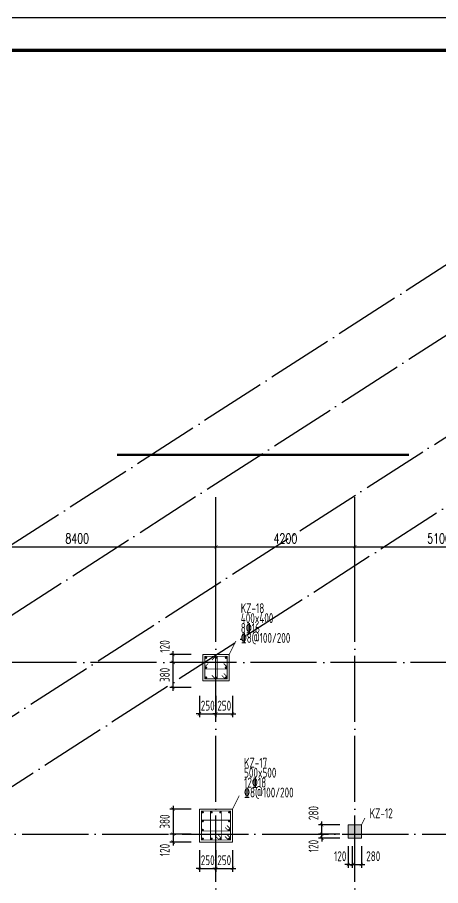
# Model space of a CAD drawing. Extents: x -638872 to -278819, y -139534 to 213996.
# Drawn here: x -311018 to -298212, y 23242 to 49531 of the extents above; entities that cross this region are included whole.
import ezdxf

# ---------------------------------------------------------------- set-up
doc = ezdxf.new("R2010")
doc.units = 0
doc.header["$LTSCALE"] = 1000
doc.header["$MEASUREMENT"] = 0
doc.linetypes.add('DOTE', pattern=[2.42, 2, -0.2, 0.02, -0.2])
doc.layers.get('0').update_dxf_attribs({"linetype": 'CONTINUOUS'})
doc.layers.get('Defpoints').update_dxf_attribs({"linetype": 'CONTINUOUS'})
for name, color, linetype in [('AXIS', 171, 'CONTINUOUS'), ('DIM_SYMB', 3, 'CONTINUOUS'), ('DOTE', 14, 'DOTE'), ('S_PCOLUMHOOPBAR', 24, 'CONTINUOUS'), ('TK', 4, 'CONTINUOUS')]:
    doc.layers.add(name, color=color, linetype=linetype)
for name, color, linetype, lineweight in [('COLU', 7, 'CONTINUOUS', 0), ('COLU_DIM', 3, 'CONTINUOUS', 0), ('COLU_HATCH', 251, 'CONTINUOUS', 0), ('S_PColumMainBar', 14, 'CONTINUOUS', 25), ('柱集中标注', 2, 'CONTINUOUS', 18)]:
    doc.layers.add(name, color=color, linetype=linetype, lineweight=lineweight)
doc.styles.add('_TCH_DIM_T3', font='SIMPLEX', dxfattribs={"width": 0.705882, "bigfont": 'GBCBIG'})
doc.styles.add('FromPkpm', font='Pkpmeng', dxfattribs={"width": 0.7, "bigfont": 'hztxt'})
doc.styles.add('TSSD_Dimension', font='tssdeng.shx', dxfattribs={"width": 0.7, "bigfont": 'hztxt.shx'})
doc.dimstyles.new('_TCH_ARCH&&100', dxfattribs={"dimtxt": 297.5, "dimasz": 100, "dimexe": 250, "dimexo": 300, "dimgap": 100, "dimtad": 1, "dimdec": 0, "dimzin": 0, "dimdsep": 46, "dimtxsty": '_TCH_DIM_T3', "dimblk": 'ARCHTICK', "dimcen": 0.09, "dimclrt": 7, "dimazin": 2, "dimtfac": 1, "dimtdec": 0, "dimtix": 1, "dimtmove": 2, "dimatfit": 3, "dimfxl": 0, "dimtolj": 1, "dimtzin": 0, "dimarcsym": 0})
doc.dimstyles.new('TSSD_100_100', dxfattribs={"dimtxt": 300, "dimasz": 100, "dimexe": 100, "dimexo": 250, "dimgap": 100, "dimtad": 1, "dimdec": 0, "dimzin": 0, "dimdsep": 46, "dimtxsty": 'TSSD_Dimension', "dimblk": 'ARCHTICK', "dimblk1": 'ARCHTICK', "dimblk2": 'ARCHTICK', "dimcen": 0, "dimdle": 100, "dimclrt": 7, "dimadec": 0, "dimazin": 0, "dimtfac": 1, "dimtdec": 0, "dimtix": 1, "dimtmove": 2, "dimatfit": 3, "dimfxl": 0, "dimtolj": 1, "dimtzin": 0, "dimarcsym": 0})
doc.dimstyles.new('TSSD_50_100', dxfattribs={"dimtxt": 300, "dimasz": 100, "dimexe": 100, "dimexo": 250, "dimgap": 100, "dimtad": 1, "dimdec": 0, "dimlfac": 0.5, "dimzin": 0, "dimdsep": 46, "dimtxsty": 'TSSD_Dimension', "dimblk": 'ARCHTICK', "dimblk1": 'ARCHTICK', "dimblk2": 'ARCHTICK', "dimcen": 0, "dimdle": 100, "dimclrt": 7, "dimadec": 0, "dimazin": 0, "dimtfac": 1, "dimtdec": 0, "dimtix": 1, "dimtmove": 2, "dimatfit": 3, "dimfxl": 0, "dimtolj": 1, "dimtzin": 0, "dimarcsym": 0})

# ---------------------------------------------------------------- blocks, each defined once
blk = doc.blocks.new('_ArchTick')
at = {"color": 0, "linetype": 'ByBlock', "const_width": 0.15}
blk.add_lwpolyline([(-0.5, -0.5), (0.5, 0.5)], dxfattribs=at)
blk = doc.blocks.new('*D35')
at = {"layer": 'COLU_DIM', "color": 0, "lineweight": -2}
for p, q in [((-305509, 28992), (-305509, 28342)), ((-305009, 28992), (-305009, 28342)), ((-305509, 28442), (-305609, 28442)), ((-305509, 28442), (-305009, 28442)), ((-305009, 28442), (-304909, 28442))]:
    blk.add_line(p, q, dxfattribs=at)
at = {"layer": 'Defpoints', "color": 0}
for p in [(-305509, 29242), (-305009, 29242), (-305009, 28442)]:
    blk.add_point(p, dxfattribs=at)
at = {"layer": 'COLU_DIM', "color": 0, "lineweight": -2, "xscale": 100, "yscale": 100, "zscale": 100}
blk.add_blockref('_ArchTick', (-305509, 28442), dxfattribs=at)
at = {"layer": 'COLU_DIM', "color": 0, "lineweight": -2, "xscale": 100, "yscale": 100, "zscale": 100, "rotation": 180}
blk.add_blockref('_ArchTick', (-305009, 28442), dxfattribs=at)
at = {"layer": 'COLU_DIM', "color": 7, "insert": (-305259, 28692), "char_height": 300, "attachment_point": 5, "style": 'TSSD_Dimension'}
blk.add_mtext('\\A1;250', dxfattribs=at)
blk = doc.blocks.new('*D36')
at = {"layer": 'COLU_DIM', "color": 0, "lineweight": -2}
for p, q in [((-305009, 28992), (-305009, 28342)), ((-304509, 28992), (-304509, 28342)), ((-305009, 28442), (-305109, 28442)), ((-305009, 28442), (-304509, 28442)), ((-304509, 28442), (-304409, 28442))]:
    blk.add_line(p, q, dxfattribs=at)
at = {"layer": 'Defpoints', "color": 0}
for p in [(-305009, 29242), (-304509, 29242), (-304509, 28442)]:
    blk.add_point(p, dxfattribs=at)
at = {"layer": 'COLU_DIM', "color": 0, "lineweight": -2, "xscale": 100, "yscale": 100, "zscale": 100}
blk.add_blockref('_ArchTick', (-305009, 28442), dxfattribs=at)
at = {"layer": 'COLU_DIM', "color": 0, "lineweight": -2, "xscale": 100, "yscale": 100, "zscale": 100, "rotation": 180}
blk.add_blockref('_ArchTick', (-304509, 28442), dxfattribs=at)
at = {"layer": 'COLU_DIM', "color": 7, "insert": (-304759, 28692), "char_height": 300, "attachment_point": 5, "style": 'TSSD_Dimension'}
blk.add_mtext('\\A1;250', dxfattribs=at)
blk = doc.blocks.new('*D37')
at = {"layer": 'COLU_DIM', "color": 0, "lineweight": -2}
for p, q in [((-305759, 30002), (-306409, 30002)), ((-306309, 29142), (-306309, 30102)), ((-305759, 29242), (-306409, 29242))]:
    blk.add_line(p, q, dxfattribs=at)
at = {"layer": 'Defpoints', "color": 0}
for p in [(-306309, 30002), (-305509, 30002), (-305509, 29242)]:
    blk.add_point(p, dxfattribs=at)
at = {"layer": 'COLU_DIM', "color": 0, "lineweight": -2, "xscale": 100, "yscale": 100, "zscale": 100}
for p, rotation in [((-306309, 30002), 90), ((-306309, 29242), 270)]:
    blk.add_blockref('_ArchTick', p, dxfattribs=dict(at, rotation=rotation))
at = {"layer": 'COLU_DIM', "color": 7, "insert": (-306559, 29622), "char_height": 300, "attachment_point": 5, "rotation": 90, "style": 'TSSD_Dimension'}
blk.add_mtext('\\A1;380', dxfattribs=at)
blk = doc.blocks.new('*D38')
at = {"layer": 'COLU_DIM', "color": 0, "lineweight": -2}
for p, q in [((-305759, 30242), (-306409, 30242)), ((-306309, 29902), (-306309, 30342)), ((-305759, 30002), (-306409, 30002))]:
    blk.add_line(p, q, dxfattribs=at)
at = {"layer": 'Defpoints', "color": 0}
for p in [(-306309, 30242), (-305509, 30242), (-305509, 30002)]:
    blk.add_point(p, dxfattribs=at)
at = {"layer": 'COLU_DIM', "color": 0, "lineweight": -2, "xscale": 100, "yscale": 100, "zscale": 100}
for p, rotation in [((-306309, 30242), 90), ((-306309, 30002), 270)]:
    blk.add_blockref('_ArchTick', p, dxfattribs=dict(at, rotation=rotation))
at = {"layer": 'COLU_DIM', "color": 7, "insert": (-306559, 30484), "char_height": 300, "attachment_point": 5, "rotation": 90, "style": 'TSSD_Dimension'}
blk.add_mtext('\\A1;120', dxfattribs=at)
blk = doc.blocks.new('*D68')
at = {"layer": 'COLU_DIM', "color": 0, "lineweight": -2}
for p, q in [((-305509, 24312), (-305509, 23662)), ((-305009, 24312), (-305009, 23662)), ((-305509, 23762), (-305609, 23762)), ((-305509, 23762), (-305009, 23762)), ((-305009, 23762), (-304909, 23762))]:
    blk.add_line(p, q, dxfattribs=at)
at = {"layer": 'Defpoints', "color": 0}
for p in [(-305509, 24562), (-305009, 24562), (-305009, 23762)]:
    blk.add_point(p, dxfattribs=at)
at = {"layer": 'COLU_DIM', "color": 0, "lineweight": -2, "xscale": 100, "yscale": 100, "zscale": 100}
blk.add_blockref('_ArchTick', (-305509, 23762), dxfattribs=at)
at = {"layer": 'COLU_DIM', "color": 0, "lineweight": -2, "xscale": 100, "yscale": 100, "zscale": 100, "rotation": 180}
blk.add_blockref('_ArchTick', (-305009, 23762), dxfattribs=at)
at = {"layer": 'COLU_DIM', "color": 7, "insert": (-305259, 24012), "char_height": 300, "attachment_point": 5, "style": 'TSSD_Dimension'}
blk.add_mtext('\\A1;250', dxfattribs=at)
blk = doc.blocks.new('*D69')
at = {"layer": 'COLU_DIM', "color": 0, "lineweight": -2}
for p, q in [((-305009, 24312), (-305009, 23662)), ((-304509, 24312), (-304509, 23662)), ((-305009, 23762), (-305109, 23762)), ((-305009, 23762), (-304509, 23762)), ((-304509, 23762), (-304409, 23762))]:
    blk.add_line(p, q, dxfattribs=at)
at = {"layer": 'Defpoints', "color": 0}
for p in [(-305009, 24562), (-304509, 24562), (-304509, 23762)]:
    blk.add_point(p, dxfattribs=at)
at = {"layer": 'COLU_DIM', "color": 0, "lineweight": -2, "xscale": 100, "yscale": 100, "zscale": 100}
blk.add_blockref('_ArchTick', (-305009, 23762), dxfattribs=at)
at = {"layer": 'COLU_DIM', "color": 0, "lineweight": -2, "xscale": 100, "yscale": 100, "zscale": 100, "rotation": 180}
blk.add_blockref('_ArchTick', (-304509, 23762), dxfattribs=at)
at = {"layer": 'COLU_DIM', "color": 7, "insert": (-304759, 24012), "char_height": 300, "attachment_point": 5, "style": 'TSSD_Dimension'}
blk.add_mtext('\\A1;250', dxfattribs=at)
blk = doc.blocks.new('*D70')
at = {"layer": 'COLU_DIM', "color": 0, "lineweight": -2}
for p, q in [((-305759, 25562), (-306409, 25562)), ((-306309, 25662), (-306309, 24702)), ((-305759, 24802), (-306409, 24802))]:
    blk.add_line(p, q, dxfattribs=at)
at = {"layer": 'Defpoints', "color": 0}
for p in [(-305509, 25562), (-306309, 24802), (-305509, 24802)]:
    blk.add_point(p, dxfattribs=at)
at = {"layer": 'COLU_DIM', "color": 0, "lineweight": -2, "xscale": 100, "yscale": 100, "zscale": 100}
for p, rotation in [((-306309, 25562), 90), ((-306309, 24802), 270)]:
    blk.add_blockref('_ArchTick', p, dxfattribs=dict(at, rotation=rotation))
at = {"layer": 'COLU_DIM', "color": 7, "insert": (-306559, 25182), "char_height": 300, "attachment_point": 5, "rotation": 90, "style": 'TSSD_Dimension'}
blk.add_mtext('\\A1;380', dxfattribs=at)
blk = doc.blocks.new('*D71')
at = {"layer": 'COLU_DIM', "color": 0, "lineweight": -2}
for p, q in [((-305759, 24802), (-306409, 24802)), ((-306309, 24902), (-306309, 24462)), ((-305759, 24562), (-306409, 24562))]:
    blk.add_line(p, q, dxfattribs=at)
at = {"layer": 'Defpoints', "color": 0}
for p in [(-305509, 24802), (-306309, 24562), (-305509, 24562)]:
    blk.add_point(p, dxfattribs=at)
at = {"layer": 'COLU_DIM', "color": 0, "lineweight": -2, "xscale": 100, "yscale": 100, "zscale": 100}
for p, rotation in [((-306309, 24802), 90), ((-306309, 24562), 270)]:
    blk.add_blockref('_ArchTick', p, dxfattribs=dict(at, rotation=rotation))
at = {"layer": 'COLU_DIM', "color": 7, "insert": (-306559, 24320), "char_height": 300, "attachment_point": 5, "rotation": 90, "style": 'TSSD_Dimension'}
blk.add_mtext('\\A1;120', dxfattribs=at)
blk = doc.blocks.new('*D394')
at = {"layer": 'COLU_DIM', "color": 0, "lineweight": -2}
for p, q in [((-301009, 24432), (-301009, 23782)), ((-300889, 24432), (-300889, 23782)), ((-301009, 23882), (-301109, 23882)), ((-301009, 23882), (-300889, 23882)), ((-300889, 23882), (-300789, 23882))]:
    blk.add_line(p, q, dxfattribs=at)
at = {"layer": 'Defpoints', "color": 0}
for p in [(-301009, 24682), (-300889, 24682), (-300889, 23882)]:
    blk.add_point(p, dxfattribs=at)
at = {"layer": 'COLU_DIM', "color": 0, "lineweight": -2, "xscale": 100, "yscale": 100, "zscale": 100}
blk.add_blockref('_ArchTick', (-301009, 23882), dxfattribs=at)
at = {"layer": 'COLU_DIM', "color": 0, "lineweight": -2, "xscale": 100, "yscale": 100, "zscale": 100, "rotation": 180}
blk.add_blockref('_ArchTick', (-300889, 23882), dxfattribs=at)
at = {"layer": 'COLU_DIM', "color": 7, "insert": (-301251, 24132), "char_height": 300, "attachment_point": 5, "style": 'TSSD_Dimension'}
blk.add_mtext('\\A1;120', dxfattribs=at)
blk = doc.blocks.new('*D395')
at = {"layer": 'COLU_DIM', "color": 0, "lineweight": -2}
for p, q in [((-300889, 24432), (-300889, 23782)), ((-300609, 24432), (-300609, 23782)), ((-300989, 23882), (-300509, 23882))]:
    blk.add_line(p, q, dxfattribs=at)
at = {"layer": 'Defpoints', "color": 0}
for p in [(-300889, 24682), (-300609, 24682), (-300609, 23882)]:
    blk.add_point(p, dxfattribs=at)
at = {"layer": 'COLU_DIM', "color": 0, "lineweight": -2, "xscale": 100, "yscale": 100, "zscale": 100, "rotation": 180}
blk.add_blockref('_ArchTick', (-300889, 23882), dxfattribs=at)
at = {"layer": 'COLU_DIM', "color": 0, "lineweight": -2, "xscale": 100, "yscale": 100, "zscale": 100}
blk.add_blockref('_ArchTick', (-300609, 23882), dxfattribs=at)
at = {"layer": 'COLU_DIM', "color": 7, "insert": (-300251, 24132), "char_height": 300, "attachment_point": 5, "style": 'TSSD_Dimension'}
blk.add_mtext('\\A1;280', dxfattribs=at)
blk = doc.blocks.new('*D396')
at = {"layer": 'COLU_DIM', "color": 0, "lineweight": -2}
for p, q in [((-301259, 24802), (-301909, 24802)), ((-301809, 24802), (-301809, 24902)), ((-301809, 24682), (-301809, 24802)), ((-301259, 24682), (-301909, 24682)), ((-301809, 24682), (-301809, 24582))]:
    blk.add_line(p, q, dxfattribs=at)
at = {"layer": 'Defpoints', "color": 0}
for p in [(-301809, 24802), (-301009, 24802), (-301009, 24682)]:
    blk.add_point(p, dxfattribs=at)
at = {"layer": 'COLU_DIM', "color": 0, "lineweight": -2, "xscale": 100, "yscale": 100, "zscale": 100}
for p, rotation in [((-301809, 24802), 270), ((-301809, 24682), 90)]:
    blk.add_blockref('_ArchTick', p, dxfattribs=dict(at, rotation=rotation))
at = {"layer": 'COLU_DIM', "color": 7, "insert": (-302059, 24440), "char_height": 300, "attachment_point": 5, "rotation": 90, "style": 'TSSD_Dimension'}
blk.add_mtext('\\A1;120', dxfattribs=at)
blk = doc.blocks.new('*D397')
at = {"layer": 'COLU_DIM', "color": 0, "lineweight": -2}
for p, q in [((-301259, 25082), (-301909, 25082)), ((-301809, 24702), (-301809, 25182)), ((-301259, 24802), (-301909, 24802))]:
    blk.add_line(p, q, dxfattribs=at)
at = {"layer": 'Defpoints', "color": 0}
for p in [(-301809, 25082), (-301009, 25082), (-301009, 24802)]:
    blk.add_point(p, dxfattribs=at)
at = {"layer": 'COLU_DIM', "color": 0, "lineweight": -2, "xscale": 100, "yscale": 100, "zscale": 100}
for p, rotation in [((-301809, 25082), 90), ((-301809, 24802), 270)]:
    blk.add_blockref('_ArchTick', p, dxfattribs=dict(at, rotation=rotation))
at = {"layer": 'COLU_DIM', "color": 7, "insert": (-302059, 25440), "char_height": 300, "attachment_point": 5, "rotation": 90, "style": 'TSSD_Dimension'}
blk.add_mtext('\\A1;280', dxfattribs=at)
blk = doc.blocks.new('GeYuanFrame_51865015', base_point=(18.76, 4.34))
at = {"layer": 'TK'}
blk.add_line((43.76, 414.34), (751.76, 414.34), dxfattribs=at)
blk.add_lwpolyline([(18.76, 424.34), (761.76, 424.34), (761.76, 4.34), (18.76, 4.34), (18.76, 424.34)], dxfattribs=at)
at = {"layer": 'TK', "const_width": 1}
blk.add_lwpolyline([(751.76, 414.34), (43.76, 414.34), (43.76, 14.34), (751.76, 14.34)], close=True, dxfattribs=at)
blk = doc.blocks.new('*D704')
at = {"layer": 'AXIS', "color": 0, "lineweight": -2}
for p, q in [((-313408.75508, 31301.88936), (-313408.75508, 33751.88936)), ((-305008.75508, 31301.88936), (-305008.75508, 33751.88936)), ((-313408.75508, 33501.88936), (-305008.75508, 33501.88936))]:
    blk.add_line(p, q, dxfattribs=at)
at = {"layer": 'Defpoints', "color": 0}
for p in [(-305008.75508, 33501.88936), (-313408.75508, 31001.88936), (-305008.75508, 31001.88936)]:
    blk.add_point(p, dxfattribs=at)
at = {"layer": 'AXIS', "color": 0, "lineweight": -2, "xscale": 100, "yscale": 100, "zscale": 100, "rotation": 180}
blk.add_blockref('_ArchTick', (-313408.75508, 33501.88936), dxfattribs=at)
at = {"layer": 'AXIS', "color": 0, "lineweight": -2, "xscale": 100, "yscale": 100, "zscale": 100}
blk.add_blockref('_ArchTick', (-305008.75508, 33501.88936), dxfattribs=at)
at = {"layer": 'AXIS', "color": 7, "insert": (-309208.75508, 33750.63936), "char_height": 297.5, "attachment_point": 5, "style": '_TCH_DIM_T3'}
blk.add_mtext('\\A1;8400', dxfattribs=at)
blk = doc.blocks.new('*D705')
at = {"layer": 'AXIS', "color": 0, "lineweight": -2}
for p, q in [((-305008.75508, 31301.88936), (-305008.75508, 33751.88936)), ((-300808.75508, 31301.88936), (-300808.75508, 33751.88936)), ((-305008.75508, 33501.88936), (-300808.75508, 33501.88936))]:
    blk.add_line(p, q, dxfattribs=at)
at = {"layer": 'Defpoints', "color": 0}
for p in [(-300808.75508, 33501.88936), (-305008.75508, 31001.88936), (-300808.75508, 31001.88936)]:
    blk.add_point(p, dxfattribs=at)
at = {"layer": 'AXIS', "color": 0, "lineweight": -2, "xscale": 100, "yscale": 100, "zscale": 100, "rotation": 180}
blk.add_blockref('_ArchTick', (-305008.75508, 33501.88936), dxfattribs=at)
at = {"layer": 'AXIS', "color": 0, "lineweight": -2, "xscale": 100, "yscale": 100, "zscale": 100}
blk.add_blockref('_ArchTick', (-300808.75508, 33501.88936), dxfattribs=at)
at = {"layer": 'AXIS', "color": 7, "insert": (-302908.75508, 33750.63936), "char_height": 297.5, "attachment_point": 5, "style": '_TCH_DIM_T3'}
blk.add_mtext('\\A1;4200', dxfattribs=at)
blk = doc.blocks.new('*D706')
at = {"layer": 'AXIS', "color": 0, "lineweight": -2}
for p, q in [((-300808.75508, 31301.88936), (-300808.75508, 33751.88936)), ((-295708.75508, 31301.88936), (-295708.75508, 33751.88936)), ((-300808.75508, 33501.88936), (-295708.75508, 33501.88936))]:
    blk.add_line(p, q, dxfattribs=at)
at = {"layer": 'Defpoints', "color": 0}
for p in [(-295708.75508, 33501.88936), (-300808.75508, 31001.88936), (-295708.75508, 31001.88936)]:
    blk.add_point(p, dxfattribs=at)
at = {"layer": 'AXIS', "color": 0, "lineweight": -2, "xscale": 100, "yscale": 100, "zscale": 100, "rotation": 180}
blk.add_blockref('_ArchTick', (-300808.75508, 33501.88936), dxfattribs=at)
at = {"layer": 'AXIS', "color": 0, "lineweight": -2, "xscale": 100, "yscale": 100, "zscale": 100}
blk.add_blockref('_ArchTick', (-295708.75508, 33501.88936), dxfattribs=at)
at = {"layer": 'AXIS', "color": 7, "insert": (-298258.75508, 33750.63936), "char_height": 297.5, "attachment_point": 5, "style": '_TCH_DIM_T3'}
blk.add_mtext('\\A1;5100', dxfattribs=at)

msp = doc.modelspace()

# ---------------------------------------------------------------- hatches: boundary and pattern name
at = {"layer": 'COLU_HATCH'}
msp.add_hatch(color=256, dxfattribs=at).paths.add_polyline_path([(-300608.76, 24681.89), (-300608.76, 25081.89), (-301008.76, 25081.89), (-301008.76, 24681.89)])

# ---------------------------------------------------------------- linework, layer by layer
at = {"layer": 'AXIS'}
for p, q in [((-305008.76, 31001.89), (-305008.76, 35001.89)), ((-300808.76, 31001.89), (-300808.76, 35001.89))]:
    msp.add_line(p, q, dxfattribs=at)
at = {"layer": 'COLU'}
for points in [[(-304608.76, 29441.89), (-304608.76, 30241.89), (-305408.76, 30241.89), (-305408.76, 29441.89)], [(-304508.76, 24561.89), (-304508.76, 25561.89), (-305508.76, 25561.89), (-305508.76, 24561.89)], [(-300608.76, 24681.89), (-300608.76, 25081.89), (-301008.76, 25081.89), (-301008.76, 24681.89)]]:
    msp.add_lwpolyline(points, close=True, dxfattribs=at)
at = {"layer": 'DIM_SYMB', "const_width": 70}
msp.add_lwpolyline([(-308007.61, 36289.46), (-299165.16, 36289.46)], dxfattribs=at)
at = {"layer": 'DOTE', "color": 8, "linetype": 'DOTE'}
for p, q in [((-293502.15, 44961.68), (-316708.76, 30001.89)), ((-313408.76, 30001.89), (-290202.15, 44961.68)), ((-316708.76, 24801.89), (-293502.15, 39761.68)), ((-290202.15, 39761.68), (-313408.76, 24801.89)), ((-305008.76, 16101.89), (-305008.76, 31001.89)), ((-300808.76, 16101.89), (-300808.76, 31001.89)), ((-294708.76, 30001.89), (-339908.76, 30001.89)), ((-339908.76, 24801.89), (-294708.76, 24801.89))]:
    msp.add_line(p, q, dxfattribs=at)
at = {"layer": 'S_PCOLUMHOOPBAR', "ltscale": 2, "const_width": 25}
for points in [[(-304834.82, 29607.96), (-304728.76, 29501.89), (-304668.76, 29501.89), (-304668.76, 29561.89), (-304668.76, 29501.89), (-304668.76, 30181.89), (-305348.76, 30181.89), (-305348.76, 29501.89), (-304728.76, 29501.89), (-304668.76, 29501.89), (-304668.76, 29561.89), (-304774.82, 29667.96)], [(-305242.69, 29967.96), (-305348.76, 29861.89), (-305348.76, 29801.89), (-304668.76, 29801.89), (-304668.76, 29861.89), (-304774.82, 29967.96)], [(-305134.82, 29607.96), (-305028.76, 29501.89), (-304968.76, 29501.89), (-304968.76, 30181.89), (-305028.76, 30181.89), (-305134.82, 30075.82)], [(-304734.82, 24727.96), (-304628.76, 24621.89), (-304568.76, 24621.89), (-304568.76, 24681.89), (-304568.76, 24621.89), (-304568.76, 25501.89), (-305448.76, 25501.89), (-305448.76, 24621.89), (-304628.76, 24621.89), (-304568.76, 24621.89), (-304568.76, 24681.89), (-304674.82, 24787.96)], [(-305010.82, 24727.96), (-304904.76, 24621.89), (-304844.76, 24621.89), (-304844.76, 24681.89), (-304844.76, 24621.89), (-304844.76, 25501.89), (-305172.76, 25501.89), (-305172.76, 24621.89), (-304904.76, 24621.89), (-304844.76, 24621.89), (-304844.76, 24681.89), (-304950.82, 24787.96)], [(-304734.82, 25003.96), (-304628.76, 24897.89), (-304568.76, 24897.89), (-304568.76, 24957.89), (-304568.76, 24897.89), (-304568.76, 25225.89), (-305448.76, 25225.89), (-305448.76, 24897.89), (-304628.76, 24897.89), (-304568.76, 24897.89), (-304568.76, 24957.89), (-304674.82, 25063.96)]]:
    msp.add_lwpolyline(points, dxfattribs=at)
at = {"layer": 'S_PColumMainBar', "ltscale": 2, "const_width": 35}
for points in [[(-305292.26, 30142.89, 1), (-305327.26, 30142.89, 1)], [(-304991.26, 30142.89, 1), (-305026.26, 30142.89, 1)], [(-304690.26, 30142.89, 1), (-304725.26, 30142.89, 1)], [(-305292.26, 29841.89, 1), (-305327.26, 29841.89, 1)], [(-304690.26, 29841.89, 1), (-304725.26, 29841.89, 1)], [(-305292.26, 29540.89, 1), (-305327.26, 29540.89, 1)], [(-304991.26, 29540.89, 1), (-305026.26, 29540.89, 1)], [(-304690.26, 29540.89, 1), (-304725.26, 29540.89, 1)], [(-305392.26, 25462.89, 1), (-305427.26, 25462.89, 1)], [(-305124.92, 25462.89, 1), (-305159.92, 25462.89, 1)], [(-304857.59, 25462.89, 1), (-304892.59, 25462.89, 1)], [(-304590.26, 25462.89, 1), (-304625.26, 25462.89, 1)], [(-305392.26, 25195.56, 1), (-305427.26, 25195.56, 1)], [(-304590.26, 25195.56, 1), (-304625.26, 25195.56, 1)], [(-305392.26, 24928.22, 1), (-305427.26, 24928.22, 1)], [(-304590.26, 24928.22, 1), (-304625.26, 24928.22, 1)], [(-305392.26, 24660.89, 1), (-305427.26, 24660.89, 1)], [(-305124.92, 24660.89, 1), (-305159.92, 24660.89, 1)], [(-304857.59, 24660.89, 1), (-304892.59, 24660.89, 1)], [(-304590.26, 24660.89, 1), (-304625.26, 24660.89, 1)]]:
    msp.add_lwpolyline(points, format="xyb", close=True, dxfattribs=at)
at = {"layer": '柱集中标注', "lineweight": 18, "ltscale": 2}
for p, q in [((-304608.76, 30241.89), (-304408.76, 30641.89)), ((-304508.76, 25561.89), (-304308.76, 25961.89))]:
    msp.add_line(p, q, dxfattribs=at)
at = {"layer": '柱集中标注', "lineweight": 18, "ltscale": 1}
msp.add_line((-300608.76, 25081.89), (-300508.76, 25281.89), dxfattribs=at)

# ---------------------------------------------------------------- block references
at = {"layer": 'COLU_HATCH', "xscale": 100, "yscale": 100, "zscale": 100}
msp.add_blockref('GeYuanFrame_51865015', (-353118.7, 7530.67), dxfattribs=at)

# ---------------------------------------------------------------- texts
at = {"layer": '柱集中标注', "lineweight": 25, "style": 'FromPkpm', "width": 0.7}
for s, p in [('KZ-18', (-304258.76, 31491.89)), ('400x400', (-304258.76, 31191.89)), ('8\x8416', (-304258.76, 30891.89)), ('\x848@100/200', (-304258.76, 30591.89)), ('KZ-17', (-304158.76, 26811.89)), ('500x500', (-304158.76, 26511.89)), ('12\x8418', (-304158.76, 26211.89)), ('\x848@100/200', (-304158.76, 25911.89)), ('KZ-12', (-300358.76, 25281.89))]:
    msp.add_text(s, height=300, dxfattribs=at).set_placement(p)

# ---------------------------------------------------------------- dimensions: what is measured, and where the dimension line sits
at = {"layer": 'AXIS'}
for p1, p2, text, picture, middle in [((-313408.76, 31001.89), (-305008.76, 31001.89), '8400', '*D704', (-309208.76, 33750.64)), ((-305008.76, 31001.89), (-300808.76, 31001.89), '4200', '*D705', (-302908.76, 33750.64)), ((-300808.76, 31001.89), (-295708.76, 31001.89), '5100', '*D706', (-298258.76, 33750.64))]:
    dim = msp.add_aligned_dim(p1=p1, p2=p2, distance=2500, text=text, dimstyle='_TCH_ARCH&&100', dxfattribs=at)
    dim.commit()
    dim.dimension.update_dxf_attribs({"geometry": picture, "text_midpoint": middle})
at = {"layer": 'COLU_DIM'}
for base, p1, p2, dimstyle, picture, middle in [((-306308.76, 30241.89), (-305508.76, 30001.89), (-305508.76, 30241.89), 'TSSD_50_100', '*D38', (-306558.76, 30483.81)), ((-301808.76, 25081.89), (-301008.76, 24801.89), (-301008.76, 25081.89), 'TSSD_100_100', '*D397', (-302058.76, 25439.97)), ((-306308.76, 24561.89), (-305508.76, 24801.89), (-305508.76, 24561.89), 'TSSD_50_100', '*D71', (-306558.76, 24319.97)), ((-301808.76, 24801.89), (-301008.76, 24681.89), (-301008.76, 24801.89), 'TSSD_100_100', '*D396', (-302058.76, 24439.97))]:
    dim = msp.add_linear_dim(base=base, p1=p1, p2=p2, angle=270, dimstyle=dimstyle, dxfattribs=at)
    dim.commit()
    dim.dimension.update_dxf_attribs({"geometry": picture, "text_midpoint": middle, "dimtype": 128})
for base, p1, p2, picture, middle in [((-306308.76, 30001.89), (-305508.76, 29241.89), (-305508.76, 30001.89), '*D37', (-306558.76, 29621.89)), ((-306308.76, 24801.89), (-305508.76, 25561.89), (-305508.76, 24801.89), '*D70', (-306558.76, 25181.89))]:
    dim = msp.add_linear_dim(base=base, p1=p1, p2=p2, angle=270, dimstyle='TSSD_50_100', dxfattribs=at)
    dim.commit()
    dim.dimension.update_dxf_attribs({"geometry": picture, "text_midpoint": middle})
for base, p1, p2, picture, middle in [((-305008.76, 28441.89), (-305508.76, 29241.89), (-305008.76, 29241.89), '*D35', (-305258.76, 28691.89)), ((-304508.76, 28441.89), (-305008.76, 29241.89), (-304508.76, 29241.89), '*D36', (-304758.76, 28691.89)), ((-305008.76, 23761.89), (-305508.76, 24561.89), (-305008.76, 24561.89), '*D68', (-305258.76, 24011.89)), ((-304508.76, 23761.89), (-305008.76, 24561.89), (-304508.76, 24561.89), '*D69', (-304758.76, 24011.89))]:
    dim = msp.add_linear_dim(base=base, p1=p1, p2=p2, dimstyle='TSSD_50_100', dxfattribs=at)
    dim.commit()
    dim.dimension.update_dxf_attribs({"geometry": picture, "text_midpoint": middle})
for base, p1, p2, picture, middle in [((-300888.76, 23881.89), (-301008.76, 24681.89), (-300888.76, 24681.89), '*D394', (-301250.68, 24131.89)), ((-300608.76, 23881.89), (-300888.76, 24681.89), (-300608.76, 24681.89), '*D395', (-300250.68, 24131.89))]:
    dim = msp.add_linear_dim(base=base, p1=p1, p2=p2, dimstyle='TSSD_100_100', dxfattribs=at)
    dim.commit()
    dim.dimension.update_dxf_attribs({"geometry": picture, "text_midpoint": middle, "dimtype": 128})

doc.saveas('drawing.dxf')
